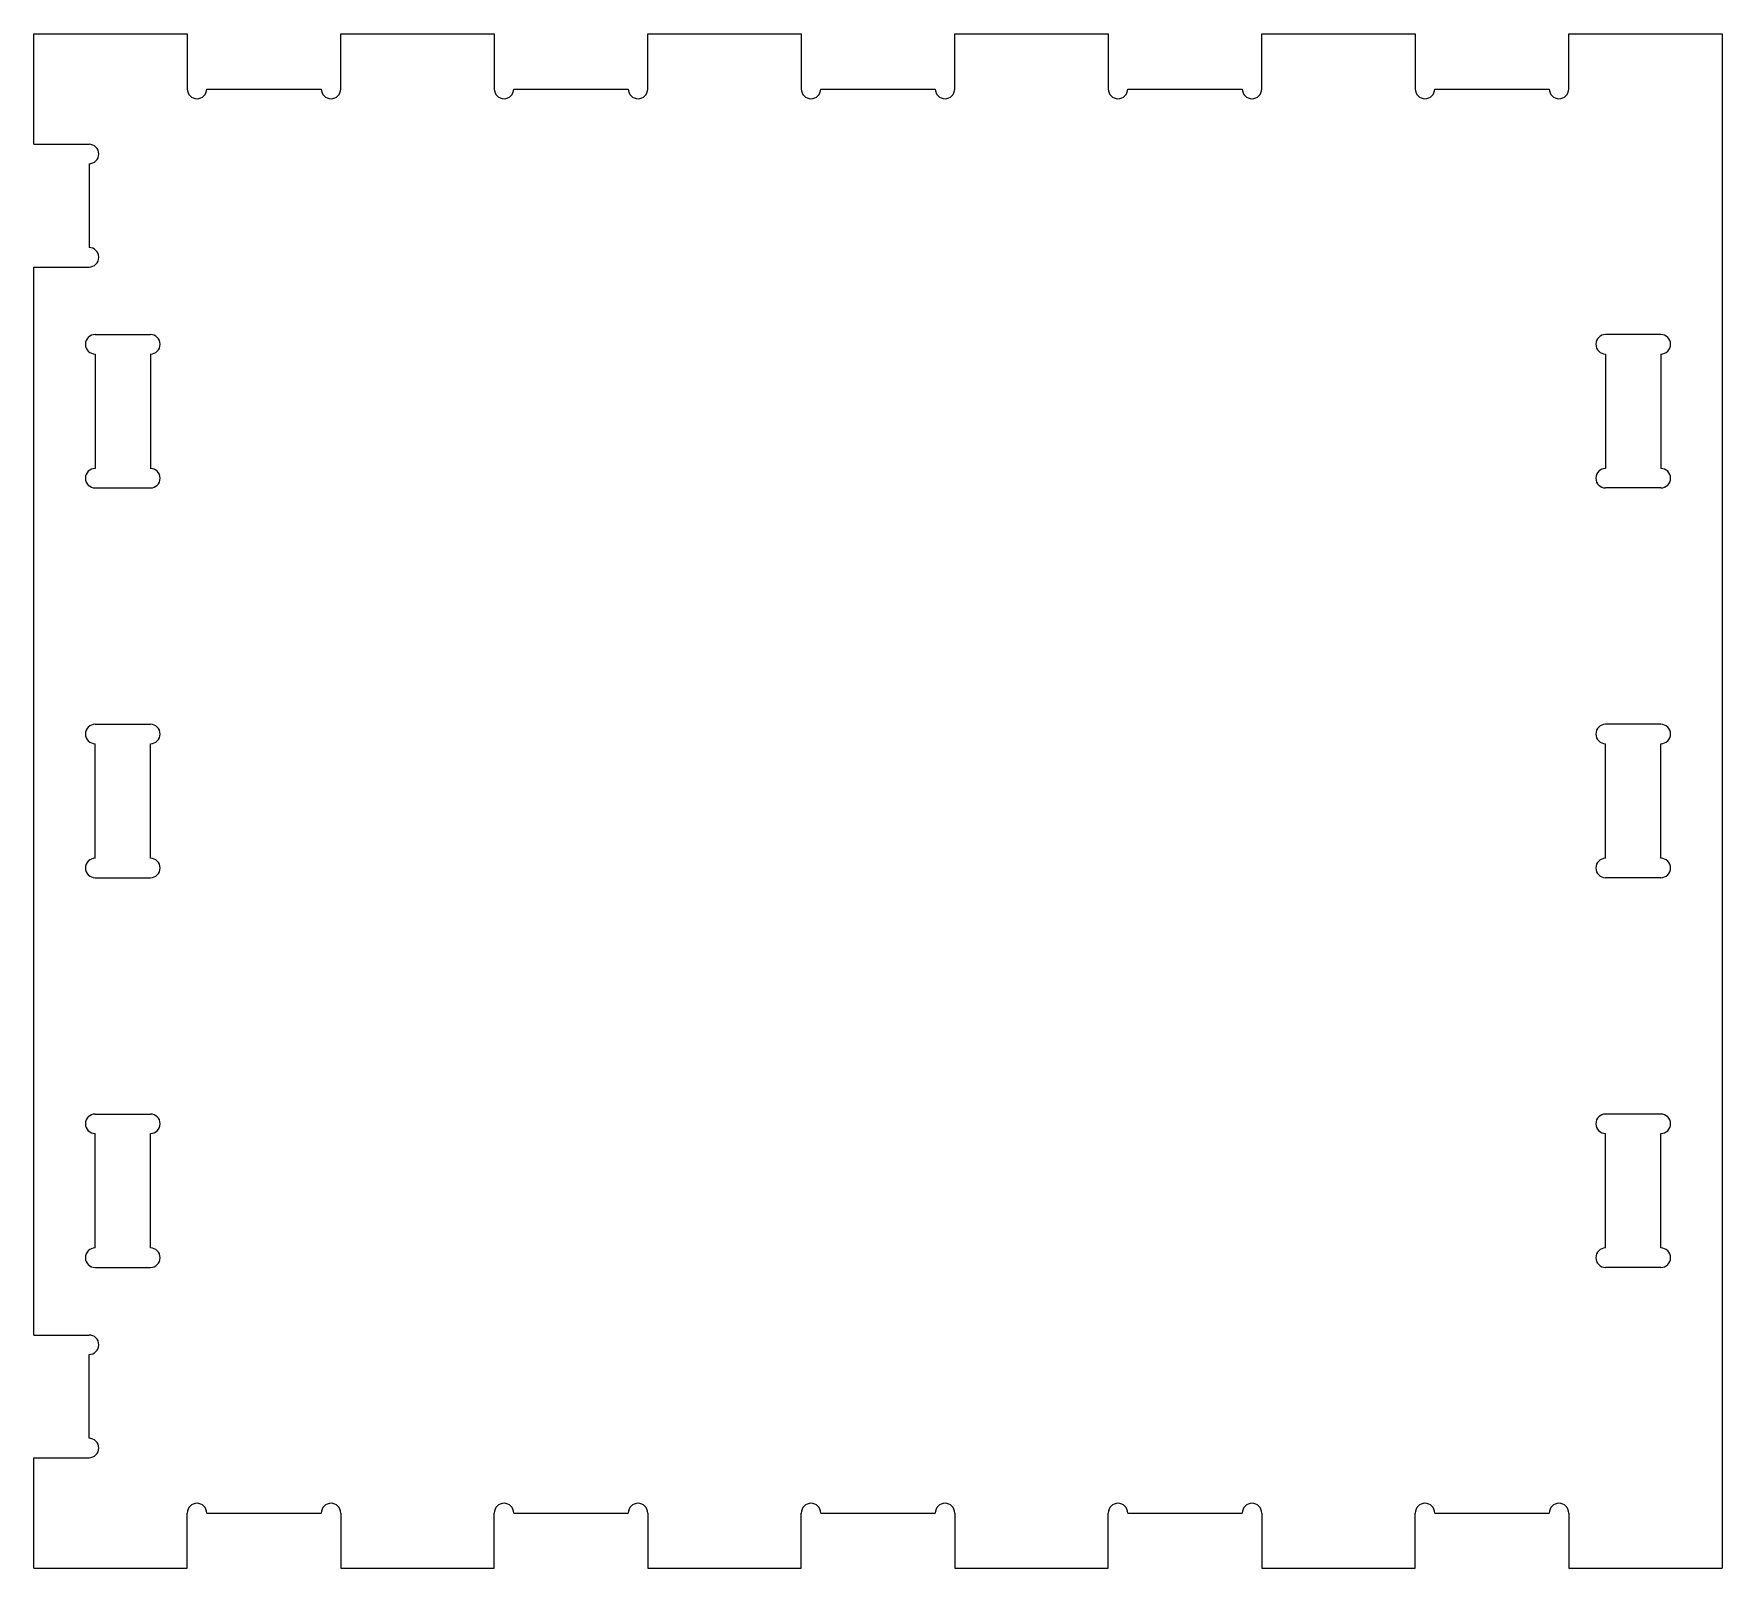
# Model space of a CAD drawing. Header units: millimetres. Extents: x -275 to 275, y -250 to 250.
import ezdxf

# ---------------------------------------------------------------- set-up
doc = ezdxf.new("R2010")
doc.units = ezdxf.units.MM

msp = doc.modelspace()

# ---------------------------------------------------------------- linework, layer by layer
at = {"color": 7, "linetype": 'Continuous', "lineweight": 15}
for p, q in [((-275, 214), (-275, 250)), ((-275, 250), (-225, 250)), ((-225, 250), (-225, 232)), ((-175, 232), (-175, 250)), ((-175, 250), (-125, 250)), ((-125, 250), (-125, 232)), ((-75, 232), (-75, 250)), ((-75, 250), (-25, 250)), ((-25, 250), (-25, 232)), ((25, 232), (25, 250)), ((25, 250), (75, 250)), ((75, 250), (75, 232)), ((125, 232), (125, 250)), ((125, 250), (175, 250)), ((175, 250), (175, 232)), ((225, 232), (225, 250)), ((225, 250), (275, 250)), ((275, 250), (275, -250)), ((-218.65, 232), (-181.35, 232)), ((-118.65, 232), (-81.35, 232)), ((-18.65, 232), (18.65, 232)), ((81.35, 232), (118.65, 232)), ((181.35, 232), (218.65, 232)), ((-275, 214), (-257, 214)), ((-257, 207.65), (-257, 180.35)), ((-275, -174), (-275, 174)), ((-275, 174), (-257, 174)), ((-255, 152), (-237, 152)), ((255, 152), (237, 152)), ((-255, 145.65), (-255, 108.35)), ((-237, 145.65), (-237, 108.35)), ((237, 145.65), (237, 108.35)), ((255, 145.65), (255, 108.35)), ((-255, 102), (-237, 102)), ((255, 102), (237, 102)), ((-255, 25), (-237, 25)), ((255, 25), (237, 25)), ((-255, -18.65), (-255, 18.65)), ((-237, -18.65), (-237, 18.65)), ((237, -18.65), (237, 18.65)), ((255, -18.65), (255, 18.65)), ((-255, -25), (-237, -25)), ((255, -25), (237, -25)), ((-255, -102), (-237, -102)), ((255, -102), (237, -102)), ((-255, -145.65), (-255, -108.35)), ((-237, -145.65), (-237, -108.35)), ((237, -145.65), (237, -108.35)), ((255, -145.65), (255, -108.35)), ((-255, -152), (-237, -152)), ((255, -152), (237, -152)), ((-275, -174), (-257, -174)), ((-257, -207.65), (-257, -180.35)), ((-275, -250), (-275, -214)), ((-275, -214), (-257, -214)), ((-225, -250), (-225, -232)), ((-218.65, -232), (-181.35, -232)), ((-175, -232), (-175, -250)), ((-125, -250), (-125, -232)), ((-118.65, -232), (-81.35, -232)), ((-75, -232), (-75, -250)), ((-25, -250), (-25, -232)), ((-18.65, -232), (18.65, -232)), ((25, -232), (25, -250)), ((75, -250), (75, -232)), ((81.35, -232), (118.65, -232)), ((125, -232), (125, -250)), ((175, -250), (175, -232)), ((181.35, -232), (218.65, -232)), ((225, -232), (225, -250)), ((-275, -250), (-225, -250)), ((-175, -250), (-125, -250)), ((-75, -250), (-25, -250)), ((25, -250), (75, -250)), ((125, -250), (175, -250)), ((225, -250), (275, -250))]:
    msp.add_line(p, q, dxfattribs=at)
for centre, start, end in [((-221.825, 232), 180, 0), ((-178.175, 232), 180, 0), ((-121.825, 232), 180, 0), ((-78.175, 232), 180, 0), ((-21.825, 232), 180, 0), ((21.825, 232), 180, 0), ((78.175, 232), 180, 0), ((121.825, 232), 180, 0), ((178.175, 232), 180, 0), ((221.825, 232), 180, 0), ((-257, 210.825), 270, 90), ((-257, 177.175), 270, 90), ((-255, 148.825), 90, 270), ((-237, 148.825), 270, 90), ((237, 148.825), 90, 270), ((255, 148.825), 270, 90), ((-255, 105.175), 90, 270), ((-237, 105.175), 270, 90), ((237, 105.175), 90, 270), ((255, 105.175), 270, 90), ((-255, 21.825), 90, 270), ((-237, 21.825), 270, 90), ((237, 21.825), 90, 270), ((255, 21.825), 270, 90), ((-255, -21.825), 90, 270), ((-237, -21.825), 270, 90), ((237, -21.825), 90, 270), ((255, -21.825), 270, 90), ((-255, -105.175), 90, 270), ((-237, -105.175), 270, 90), ((237, -105.175), 90, 270), ((255, -105.175), 270, 90), ((-255, -148.825), 90, 270), ((-237, -148.825), 270, 90), ((237, -148.825), 90, 270), ((255, -148.825), 270, 90), ((-257, -177.175), 270, 90), ((-257, -210.825), 270, 90), ((-221.825, -232), 0, 180), ((-178.175, -232), 360, 180), ((-121.825, -232), 0, 180), ((-78.175, -232), 360, 180), ((-21.825, -232), 0, 180), ((21.825, -232), 360, 180), ((78.175, -232), 0, 180), ((121.825, -232), 360, 180), ((178.175, -232), 0, 180), ((221.825, -232), 0, 180)]:
    msp.add_arc(centre, 3.175, start, end, dxfattribs=at)

doc.saveas('drawing.dxf')
